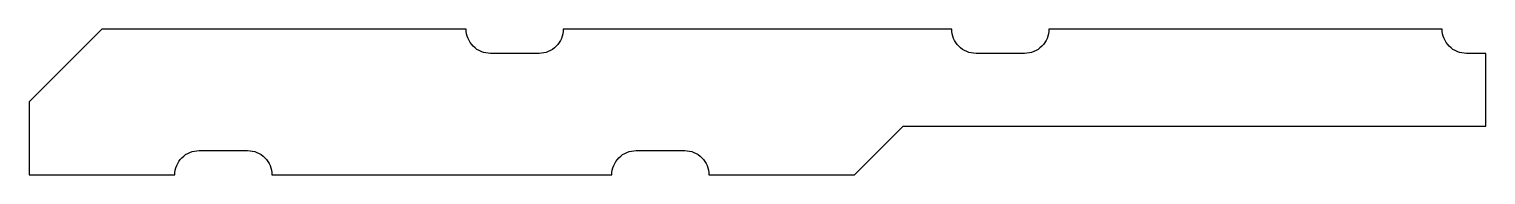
# Model space of a CAD drawing. Extents: x 43.8 to 73.8, y 273.2 to 276.2.
import ezdxf

# ---------------------------------------------------------------- set-up
doc = ezdxf.new("R2010")
doc.units = 0
doc.header["$LTSCALE"] = 15
doc.layers.get('0').update_dxf_attribs({"linetype": 'CONTINUOUS'})

msp = doc.modelspace()

# ---------------------------------------------------------------- linework, layer by layer
msp.add_lwpolyline([(48.291, 273.69, -0.414214), (48.791, 273.19), (55.791, 273.19, -0.414214), (56.291, 273.69), (57.291, 273.69, -0.414214), (57.791, 273.19), (60.791, 273.19), (61.791, 274.19), (73.791, 274.19), (73.791, 275.69), (73.391, 275.69, -0.414214), (72.891, 276.19), (64.791, 276.19, -0.414214), (64.291, 275.69), (63.291, 275.69, -0.414214), (62.791, 276.19), (54.791, 276.19, -0.414214), (54.291, 275.69), (53.291, 275.69, -0.414214), (52.791, 276.19), (45.291, 276.19), (43.791, 274.69), (43.791, 273.19), (46.791, 273.19, -0.414214), (47.291, 273.69)], format="xyb", close=True)

doc.saveas('drawing.dxf')
